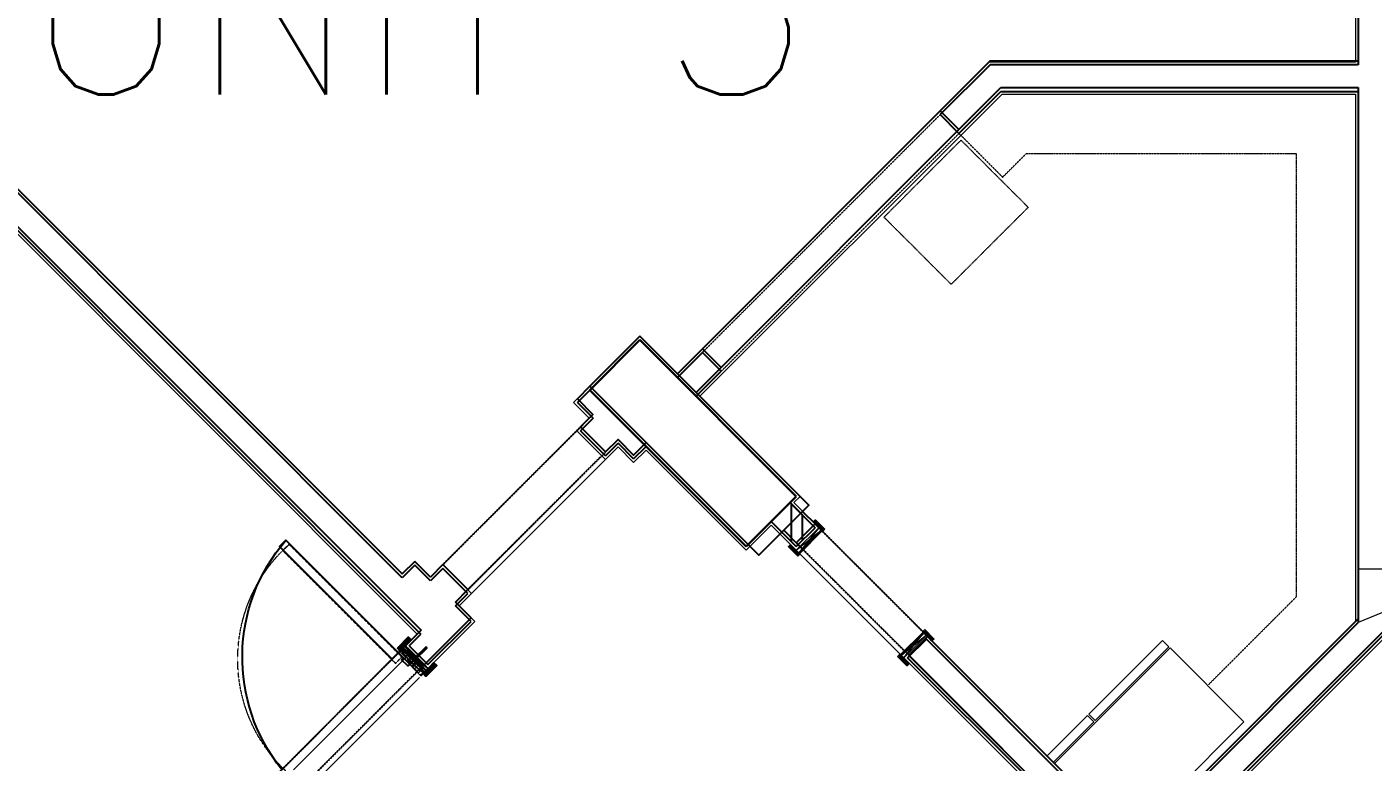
# Model space of a CAD drawing. Header units: millimetres. Extents: x 186805 to 449048, y 2167 to 51540.
# Drawn here: x 255569 to 263178, y 36222 to 40375 of the extents above; entities that cross this region are included whole.
import ezdxf

# ---------------------------------------------------------------- set-up
doc = ezdxf.new("R2010")
doc.units = ezdxf.units.MM
for name, pattern in [('BD$0$HIDDEN', [0.375, 0.25, -0.125]), ('BD$0$PIX-UNIT-C$0$HIDDEN2', [0.1875, 0.125, -0.0625]), ('BD$0$XR-3123-PHL-$0$HIDDEN2', [0.1875, 0.125, -0.0625]), ('HIDDEN', [0.375, 0.25, -0.125]), ('HIDDEN2', [0.1875, 0.125, -0.0625]), ('XR-3123-PHL-$0$HIDDEN2', [0.1875, 0.125, -0.0625])]:
    doc.linetypes.add(name, pattern=pattern)
doc.layers.get('0').update_dxf_attribs({"linetype": 'CONTINUOUS'})
for name, color, linetype, lineweight in [('0-60x60-C', 3, 'CONTINUOUS', 13), ('0-AKL-P1 TILES', 8, 'CONTINUOUS', 13), ('0-akl-plasterline', 9, 'CONTINUOUS', 13), ('3117.NEW ID XR$0$BB$0$A-HATCH', 8, 'CONTINUOUS', 5), ('ARCHITRAVE', 2, 'CONTINUOUS', 13), ('BD$0$a-conc', 6, 'CONTINUOUS', 30), ('BD$0$a-door', 8, 'CONTINUOUS', 9), ('BD$0$PIX-UNIT-C$0$A-WALL-INPH-HIDE', 8, 'BD$0$PIX-UNIT-C$0$HIDDEN2', 5), ('BD$0$XR-3123-PHL-$0$a-flor-wdov', 8, 'BD$0$XR-3123-PHL-$0$HIDDEN2', 5), ('Cabinet', 2, 'CONTINUOUS', 5), ('Countertop', 3, 'CONTINUOUS', 13), ('wall', 4, 'CONTINUOUS', 25), ('XR-3123-PHL-$0$a-flor-wdov', 1, 'XR-3123-PHL-$0$HIDDEN2', 5)]:
    doc.layers.add(name, color=color, linetype=linetype, lineweight=lineweight)
for name, color, linetype in [('3117.NEW ID XR$0$A-HATCH', 8, 'CONTINUOUS'), ('A-ABOV', 1, 'HIDDEN2'), ('A-ABOVE DOOR', 1, 'HIDDEN2'), ('A-CONC-BLDG', 6, 'CONTINUOUS'), ('a-door', 4, 'CONTINUOUS'), ('a-flor-wdov', 1, 'HIDDEN2'), ('a-wall', 140, 'CONTINUOUS'), ('HATCH', 8, 'CONTINUOUS'), ('STEEL', 8, 'CONTINUOUS')]:
    doc.layers.add(name, color=color, linetype=linetype)
doc.styles.add('T 200 neal', font='romans.shx', dxfattribs={"height": 400})

# ---------------------------------------------------------------- blocks, each defined once
blk = doc.blocks.new('A$C7C4A1575')
at = {"layer": 'A-ABOV', "color": 8}
for p, q in [((27311.4, 14764), (26583.1, 15492.3)), ((27205.3, 14657.9), (26477, 15386.3)), ((29418.6, 14071), (30055, 14707.4)), ((29524.7, 13965), (30161, 14601.4))]:
    blk.add_line(p, q, dxfattribs=at)
at = {"layer": 'A-ABOVE DOOR', "color": 8}
for p, q in [((27311.4, 14764), (26583.1, 15492.3)), ((26477, 15386.3), (27205.3, 14657.9)), ((29418.6, 14071), (30055, 14707.4)), ((29524.7, 13965), (30161, 14601.4)), ((28340.2, 13558.4), (27527.1, 14371.6)), ((27421, 14194.8), (28198.8, 13417))]:
    blk.add_line(p, q, dxfattribs=at)
at = {"layer": 'A-CONC-BLDG', "color": 8}
blk.add_lwpolyline([(28534.7, 12904.3), (28251.9, 13187.2), (29206.5, 14141.7), (29489.3, 13858.9)], close=True, dxfattribs=at)
at = {"layer": 'a-door', "color": 8}
blk.add_lwpolyline([(27205.3, 14657.9), (27170, 14693.3), (27276, 14799.4), (27311.4, 14764)], dxfattribs=at)
at = {"layer": 'a-door', "color": 8, "lineweight": -3}
blk.add_lwpolyline([(27233.6, 14756.9), (27223, 14767.5), (27187.7, 14732.2), (27198.3, 14721.6)], close=True, dxfattribs=at)
at = {"layer": 'a-door', "color": 8}
blk.add_lwpolyline([(27170, 14693.3), (26533.6, 14056.9), (26498.2, 14092.3), (27134.6, 14728.6)], close=True, dxfattribs=at)
blk.add_arc((27297.7, 14717.9), 1010.4, 141.12092, 220.86263, dxfattribs=at)
at = {"layer": 'a-flor-wdov', "color": 8}
for p, q in [((28340.2, 13558.4), (27562.4, 14336.2)), ((27421, 14194.8), (28198.8, 13417))]:
    blk.add_line(p, q, dxfattribs=at)
at = {"layer": 'a-wall', "color": 8}
for p, q in [((32958, 14350), (31433.8, 15874.2)), ((30161, 14601.4), (31327.8, 15768.1)), ((31327.8, 15768.1), (32595.1, 14500.8)), ((30727.8, 15381.5), (30054.4, 14708.1)), ((30585.3, 15237.8), (30055, 14707.4)), ((27205.3, 14657.9), (27311.4, 14764)), ((27311.4, 14764), (27580.1, 14495.3)), ((30055, 14707.4), (30161, 14601.4)), ((27297.3, 14566), (27205.3, 14657.9)), ((24150.6, 11419.4), (27297.3, 14566)), ((27580.1, 14495.3), (27491.7, 14406.9)), ((32595.1, 11500), (32595.1, 14500.8)), ((27491.7, 14406.9), (27562.4, 14336.2)), ((27562.4, 14336.2), (27421, 14194.8)), ((27191.2, 14247.8), (24256.7, 11313.3)), ((27261.9, 14177.1), (27191.2, 14247.8)), ((27350.3, 14265.5), (27261.9, 14177.1)), ((27421, 14194.8), (27350.3, 14265.5)), ((29418.6, 14071), (29347.9, 14000.3)), ((29418.6, 14071), (29524.7, 13965)), ((29453.9, 13894.3), (29524.7, 13965)), ((28852.9, 13222.5), (28994.3, 13081.1)), ((28888.3, 12975), (28746.8, 13116.4)), ((28994.3, 13081.1), (28888.3, 12975)), ((28994.3, 13081.1), (30337.8, 11737.6)), ((28888.3, 12975), (30231.8, 11631.5)), ((30337.8, 11737.6), (30231.8, 11631.5)), ((30337.8, 11737.6), (30575.4, 11500)), ((30513.3, 11350), (30231.8, 11631.5)), ((30575.4, 11500), (32595.1, 11500)), ((32595.1, 11350), (30513.3, 11350)), ((32595.1, 10248.7), (32595.1, 11350))]:
    blk.add_line(p, q, dxfattribs=at)
blk.add_lwpolyline([(28251.9, 13187.2), (28181.1, 13257.9), (28269.5, 13346.3), (28198.8, 13417), (28340.2, 13558.4), (28411, 13487.7), (28499.3, 13576.1), (28570.1, 13505.3)], dxfattribs=at)
blk = doc.blocks.new('A$C32DD6ECA')
at = {"layer": '0-60x60-C', "color": 16, "xscale": 0.04183124983683228, "yscale": 0.04183124983683228, "zscale": 0.04183124983683228, "rotation": 180}
blk.add_blockref('A$C7C4A1575', (4397.08, 2202.64), dxfattribs=at)
blk = doc.blocks.new('AR 80')
at = {"layer": 'HATCH'}
h = blk.add_hatch(dxfattribs=at)
h.set_pattern_fill('ANSI31', color=256, scale=10, style=0)
h.set_pattern_definition([(45, (-12340.925, 32530.051), (-0.883883476, 0.883883476), [])])
h.paths.add_polyline_path([(4, 38, 0.414214), (2, 40), (0, 40), (0, 0), (4, 0)])
at = {"color": 8, "lineweight": 0}
for p, q in [((-68, 22), (-68, 35)), ((-65, 25), (-65, 35)), ((-62, 25), (-62, 35)), ((-59, 25), (-59, 35)), ((-56, 25), (-56, 35)), ((-53, 25), (-53, 35)), ((-50, 25), (-50, 35)), ((-47, 25), (-47, 35)), ((-44, 25), (-44, 35)), ((-41, 25), (-41, 35)), ((-38, 25), (-38, 35)), ((-35, 25), (-35, 35)), ((-32, 25), (-32, 35)), ((-29, 25), (-29, 35)), ((-26, 25), (-26, 35)), ((-23, 25), (-23, 35)), ((-20, 25), (-20, 35)), ((-17, 25), (-17, 35)), ((-14, 25), (-14, 35)), ((-11, 25), (-11, 35)), ((-8, 22), (-8, 35))]:
    blk.add_line(p, q, dxfattribs=at)
for points in [[(-76, 37.1), (-74.7, 38.3), (-72, 39.1), (-69.7, 40)], [(-54.9, 35), (-54.4, 37.7), (-50.8, 38.9), (-47.7, 40)], [(-48.5, 35), (-48, 37.7), (-44.4, 38.9), (-41.3, 40)], [(-40.5, 35), (-39.9, 37.7), (-36.4, 38.9), (-33.3, 40)], [(-31.9, 35), (-31.4, 37.7), (-27.8, 38.9), (-24.8, 40)], [(-24.8, 35), (-24.2, 37.7), (-20.7, 38.9), (-17.6, 40)], [(-18.2, 35), (-17.1, 37.4), (-13.7, 38.7), (-10.9, 40)], [(-9.1, 35), (-7.8, 37.1), (-4.1, 37.5), (0, 38)]]:
    blk.add_open_spline(points, degree=3, dxfattribs=at)
for points, knots in [([(-76, 26.2), (-75.6, 26.5), (-74.7, 27.4), (-75.2, 29.2), (-75.8, 30.2), (-76, 30.5)], [6.729778, 6.729778, 6.729778, 6.729778, 8.215768, 10.688327, 11.549207, 11.549207, 11.549207, 11.549207]), ([(-74.9, 22), (-74.2, 24.5), (-73.4, 27.1), (-71.1, 28.2), (-71, 28.3)], [0, 0, 0, 0, 7.053165, 7.433194, 7.433194, 7.433194, 7.433194]), ([(-66.3, 35), (-66.3, 35.4), (-66, 37.6), (-64.2, 38.9), (-62.7, 40)], [16.853998, 16.853998, 16.853998, 16.853998, 17.952207, 23.173431, 23.173431, 23.173431, 23.173431]), ([(-59.6, 35), (-59.7, 35.2), (-60.3, 36.4), (-62.6, 39.2), (-58.5, 39.7), (-55.6, 40)], [12.972853, 12.972853, 12.972853, 12.972853, 13.668774, 16.268313, 22.1908, 22.1908, 22.1908, 22.1908])]:
    blk.add_open_spline(points, degree=3, knots=knots, dxfattribs=at)
at = {"layer": 'ARCHITRAVE'}
for p, q in [((-76, 38), (-76, 22)), ((-76, 22), (-66, 22)), ((0, 40), (-74, 40)), ((-71, 22), (-71, 35)), ((-71, 35), (-5, 35)), ((-66, 22), (-66, 25)), ((-66, 25), (-10, 25)), ((-10, 25), (-10, 22)), ((-10, 22), (0, 22)), ((-5, 35), (-5, 22)), ((-5, 22), (-5, 35)), ((0, 22), (0, 40))]:
    blk.add_line(p, q, dxfattribs=at)
blk.add_lwpolyline([(0, 0), (4, 0), (4, 38, 0.414214), (2, 40), (0, 40)], format="xyb", close=True, dxfattribs=at)
blk.add_arc((-74, 38), 2, 90, 180, dxfattribs=at)
blk = doc.blocks.new('MB')
at = {"layer": 'STEEL'}
h = blk.add_hatch(dxfattribs=at)
h.set_pattern_fill('ANSI37', color=256, scale=20, style=0)
h.set_pattern_definition([(45, (-676.0703, -119.304), (-1.767767, 1.767767), []), (135, (-676.0703, -119.304), (-1.767767, -1.767767), [])])
edge = h.paths.add_edge_path()
edge.add_arc((2.5, 18.4), 2.5, 0, 180)
edge.add_arc((2.5, 18.4), 2.5, 0, 180, ccw=False)
edge = h.paths.add_edge_path()
edge.add_arc((2.5, -18.4), 2.5, 180, 360)
edge.add_line((5, 18.4), (5, -18.4))
edge.add_line((0, 18.4), (0, -18.4))
for p, q in [((0, 18.4), (0, -18.4)), ((5, 18.4), (5, -18.4))]:
    blk.add_line(p, q, dxfattribs=at)
for centre, start, end in [((2.5, 18.4), 0, 180), ((2.5, 18.4), 0, 180), ((2.5, -18.4), 180, 0)]:
    blk.add_arc(centre, 2.5, start, end, dxfattribs=at)
blk = doc.blocks.new('WP.2')
at = {"lineweight": 0}
h = blk.add_hatch(dxfattribs=at)
h.set_pattern_fill('LINE', color=8, scale=25, angle=90, style=0)
h.set_pattern_definition([(270, (1452.1806, -38810.5845), (3.125, -6e-16), [])])
h.paths.add_polyline_path([(18.4, 2.1), (18.4, -1.9), (67.5, -1.9), (67.5, 2.1)])
h = blk.add_hatch(dxfattribs=at)
h.set_pattern_fill('LINE', color=8, scale=25, angle=90, style=0)
h.set_pattern_definition([(270, (1477.088, -38810.5845), (3.125, -6e-16), [])])
h.paths.add_polyline_path([(43.3, 2.1), (43.3, -1.9), (92.4, -1.9), (92.4, 2.1)])
for p, q in [((-4.5, 4.5), (-4.5, -4.5)), ((-3.3, 4.5), (-4.5, 4.5)), ((-1, 6.5), (-2.3, 6.5)), ((-2.3, 6.5), (-2.3, -6.5)), ((-2.3, -3.5), (-2.3, 3.5)), ((0, -5.5), (0, 5.5)), ((94.6, 4), (0, 4)), ((94.6, 4), (96.6, 2)), ((96.6, -2), (96.6, 2)), ((-3.3, -4.5), (-4.5, -4.5)), ((-1, -6.5), (-2.3, -6.5)), ((94.6, -4), (0, -4)), ((96.6, -2), (94.6, -4))]:
    blk.add_line(p, q)
at = {"color": 8, "lineweight": 0}
for p, q in [((90.4, 2.1), (-2.3, 2.1)), ((7, -1.9), (7, 2.1)), ((18.4, -1.9), (18.4, 2.1)), ((96.3, 0.1), (90.4, 2.1)), ((96.3, 0.1), (90.4, -1.9)), ((90.4, -1.9), (-2.3, -1.9))]:
    blk.add_line(p, q, dxfattribs=at)
for centre, start, end in [((-3.3, 3.5), 0, 90), ((-1, 5.5), 0, 90), ((-3.3, -3.5), 270, 0), ((-1, -5.5), 270, 0)]:
    blk.add_arc(centre, 1, start, end)
blk = doc.blocks.new('FR 185')
at = {"layer": 'ARCHITRAVE'}
for p, q in [((0, 152), (0, 185)), ((0, 185), (5, 185)), ((5, 185), (5, 161)), ((5, 161), (9, 161)), ((9, 161), (9, 185)), ((9, 185), (15, 185)), ((17, 183), (17, 137)), ((2.5, 152), (0, 152)), ((0, 114), (0, 147)), ((0, 147), (2.5, 147)), ((2.5, 114), (0, 114)), ((0, 76), (0, 109)), ((0, 109), (2.5, 109)), ((0, 92.5), (30, 92.5)), ((2.5, 147), (2.5, 152)), ((2.5, 109), (2.5, 114)), ((19, 135), (20.8, 135)), ((20.8, 135), (20.8, 134)), ((20.8, 134), (20.8, 132)), ((22.9, 132), (20.8, 132)), ((22.9, 135), (22.9, 133)), ((22.9, 135), (28, 135)), ((22.9, 133), (22.9, 132)), ((30, 133), (30, 2)), ((2.5, 76), (0, 76)), ((0, 38), (0, 71)), ((0, 71), (2.5, 71)), ((2.5, 38), (0, 38)), ((0, 33), (2.5, 33)), ((0, 0), (0, 33)), ((5, 0), (0, 0)), ((2.5, 71), (2.5, 76)), ((2.5, 33), (2.5, 38)), ((9, 24), (5, 24)), ((5, 24), (5, 0)), ((9, 0), (9, 24)), ((28, 0), (9, 0))]:
    blk.add_line(p, q, dxfattribs=at)
for centre, start, end in [((15, 183), 0, 90), ((19, 137), 180, 270), ((28, 133), 0, 90), ((28, 2), 270, 0)]:
    blk.add_arc(centre, 2, start, end, dxfattribs=at)
at = {"layer": 'HATCH', "linetype": 'HIDDEN', "ltscale": 50}
blk.add_lwpolyline([(10, 66), (20, 66), (20, 119), (10, 119)], close=True, dxfattribs=at)
at = {"layer": 'HATCH', "color": 8, "lineweight": 0}
for points, knots in [([(0.2, 169), (1.5, 169.2), (4.3, 169.8), (4.8, 173), (5, 174.9)], [16.677849, 16.677849, 16.677849, 16.677849, 20.444591, 25.674476, 25.674476, 25.674476, 25.674476]), ([(2.5, 147.6), (3.4, 149.3), (3.6, 154.4), (4.9, 160.3), (5.5, 161)], [24.448282, 24.448282, 24.448282, 24.448282, 29.282517, 31.771123, 31.771123, 31.771123, 31.771123]), ([(0, 69.9), (5.2, 69.9), (27, 69.3), (1.2, 89.9), (10.3, 97.7), (23.8, 101.8), (30, 108.9)], [17.582384, 17.582384, 17.582384, 17.582384, 24.42839, 39.116387, 51.192819, 58.056181, 58.056181, 58.056181, 58.056181]), ([(1.7, 114), (3, 123.9), (2.3, 138.9), (6.5, 141.6), (17, 142.3)], [21.11247, 21.11247, 21.11247, 21.11247, 29.282517, 36.516734, 36.516734, 36.516734, 36.516734]), ([(30, 67.9), (29.1, 70.3), (27.7, 74.6), (29.1, 77.9), (30, 79.2)], [45.966035, 45.966035, 45.966035, 45.966035, 52.580466, 57.160135, 57.160135, 57.160135, 57.160135]), ([(0, 50.4), (2, 52.3), (7.3, 56.3), (24.4, 52.6), (30, 53.6)], [3.517357, 3.517357, 3.517357, 3.517357, 11.518318, 23.39652, 23.39652, 23.39652, 23.39652]), ([(0, 22.8), (1.4, 24), (6.3, 35.7), (24.6, 19.7), (29.3, 23.3), (30, 24.2)], [3.647377, 3.647377, 3.647377, 3.647377, 8.750932, 20.979392, 23.961522, 23.961522, 23.961522, 23.961522]), ([(0, 2.4), (0.5, 3), (1.6, 3.9), (3.8, 4.4), (5, 4.5)], [7.717154, 7.717154, 7.717154, 7.717154, 10.30222, 12.466442, 12.466442, 12.466442, 12.466442]), ([(9, 4.7), (14.5, 4.9), (26.1, 4.4), (29.1, 9), (30, 11.1)], [14.688506, 14.688506, 14.688506, 14.688506, 23.088852, 29.1522, 29.1522, 29.1522, 29.1522])]:
    blk.add_open_spline(points, degree=3, knots=knots, dxfattribs=at)
for points in [[(9, 181.8), (10.4, 182.4), (14.3, 182.8), (17, 183.2)], [(9, 162.2), (10.9, 162.2), (13.4, 161.7), (17, 160.5)], [(0, 145.1), (0.9, 145.7), (1.6, 146.3), (2.1, 147)]]:
    blk.add_open_spline(points, degree=3, dxfattribs=at)
blk = doc.blocks.new('A$C5C977968')
at = {"layer": 'HATCH'}
h = blk.add_hatch(dxfattribs=at)
h.set_pattern_fill('ANSI31', color=256, scale=20, angle=-45, style=0)
h.set_pattern_definition([(90, (50548.2475, -53722.3367), (2.5, 2e-11), [])])
h.paths.add_polyline_path([(8858.3, 7325.3, 0.993849), (8861.9, 7321.8), (8887.9, 7347.8, 0.993849), (8884.4, 7351.4), (8929.4, 7396.3), (8936.4, 7389.3), (8920.5, 7373.4), (8827.5, 7280.4), (8820.5, 7287.4)])
at = {"lineweight": 0}
for p, q in [((6570.5, 8066.7), (6561.3, 8075.9)), ((6570.5, 8070.9), (6563.4, 8078)), ((6572.6, 8073), (6565.5, 8080.1)), ((6574.7, 8075.2), (6567.6, 8082.2)), ((6576.8, 8077.3), (6569.7, 8084.4)), ((6578.9, 8079.4), (6571.9, 8086.5)), ((6581.1, 8081.5), (6574, 8088.6)), ((6583.2, 8083.6), (6576.1, 8090.7)), ((6585.3, 8085.8), (6578.2, 8092.8)), ((6587.4, 8087.9), (6580.4, 8095)), ((6589.5, 8090), (6582.5, 8097.1)), ((6591.7, 8092.1), (6584.6, 8099.2)), ((6593.8, 8094.3), (6586.7, 8101.3)), ((6595.9, 8096.4), (6588.8, 8103.4)), ((6598, 8098.5), (6591, 8105.6)), ((6600.2, 8100.6), (6593.1, 8107.7)), ((6602.3, 8102.7), (6595.2, 8109.8)), ((6604.4, 8104.9), (6597.3, 8111.9)), ((6606.5, 8107), (6599.4, 8114.1)), ((6608.6, 8109.1), (6601.6, 8116.2)), ((6612.9, 8109.1), (6603.7, 8118.3)), ((6697.7, 7939.4), (6706.9, 7930.2)), ((6702, 7939.4), (6709, 7932.3)), ((6704.1, 7941.5), (6711.2, 7934.4)), ((6706.2, 7943.6), (6713.3, 7936.6)), ((6708.3, 7945.8), (6715.4, 7938.7)), ((6710.5, 7947.9), (6717.5, 7940.8)), ((6712.6, 7950), (6719.7, 7942.9)), ((6714.7, 7952.1), (6721.8, 7945.1)), ((6716.8, 7954.2), (6723.9, 7947.2)), ((6718.9, 7956.4), (6726, 7949.3)), ((6721.1, 7958.5), (6728.1, 7951.4)), ((6723.2, 7960.6), (6730.3, 7953.5)), ((6725.3, 7962.7), (6732.4, 7955.7)), ((6727.4, 7964.9), (6734.5, 7957.8)), ((6729.6, 7967), (6736.6, 7959.9)), ((6731.7, 7969.1), (6738.7, 7962)), ((6733.8, 7971.2), (6740.9, 7964.1)), ((6735.9, 7973.3), (6743, 7966.3)), ((6738, 7975.5), (6745.1, 7968.4)), ((6740.2, 7981.8), (6749.4, 7972.6)), ((6740.2, 7977.6), (6747.2, 7970.5)), ((5952.3, 7450.2), (5945.2, 7457.2)), ((5954.5, 7452.3), (5947.4, 7459.3)), ((5956.6, 7454.4), (5949.5, 7461.5)), ((5958.7, 7456.6), (5951.6, 7463.6)), ((5960.8, 7458.7), (5953.7, 7465.7)), ((5962.9, 7460.8), (5955.8, 7467.9)), ((5965, 7462.9), (5957.9, 7470)), ((5967.1, 7465.1), (5960, 7472.1)), ((5969.3, 7467.2), (5962.2, 7474.2)), ((5971.4, 7469.3), (5964.3, 7476.4)), ((5973.5, 7471.5), (5966.4, 7478.5)), ((5975.6, 7473.6), (5968.5, 7480.6)), ((5977.7, 7475.7), (5970.6, 7482.8)), ((5979.8, 7477.8), (5972.7, 7484.9)), ((5981.9, 7480), (5974.8, 7487)), ((5984, 7482.1), (5976.9, 7489.2)), ((5986.2, 7484.2), (5979.1, 7491.3)), ((5988.3, 7486.4), (5981.2, 7493.4)), ((5990.4, 7488.5), (5983.3, 7495.5)), ((5994.6, 7488.5), (5985.4, 7497.7)), ((5952.4, 7445.9), (5943.1, 7455.1)), ((6080.2, 7319.2), (6089.4, 7310)), ((6084.4, 7319.2), (6091.5, 7312.1)), ((6086.5, 7321.3), (6093.6, 7314.3)), ((6088.6, 7323.4), (6095.7, 7316.4)), ((6090.7, 7325.6), (6097.8, 7318.5)), ((6092.9, 7327.7), (6100, 7320.6)), ((6095, 7329.8), (6102.1, 7322.8)), ((6097.1, 7331.9), (6104.2, 7324.9)), ((6099.2, 7334.1), (6106.3, 7327)), ((6101.3, 7336.2), (6108.4, 7329.2)), ((6103.4, 7338.3), (6110.5, 7331.3)), ((6105.5, 7340.5), (6112.6, 7333.4)), ((6107.6, 7342.6), (6114.7, 7335.6)), ((6109.8, 7344.7), (6116.9, 7337.7)), ((6111.9, 7346.9), (6119, 7339.8)), ((6114, 7349), (6121.1, 7341.9)), ((6116.1, 7351.1), (6123.2, 7344.1)), ((6118.2, 7353.2), (6125.3, 7346.2)), ((6120.3, 7355.4), (6127.4, 7348.3)), ((6122.4, 7361.7), (6131.6, 7352.6)), ((6122.4, 7357.5), (6129.5, 7350.5))]:
    blk.add_line(p, q, dxfattribs=at)
for p, q in [((4600.8, 7402.7), (4183.6, 6985.5)), ((4600.8, 7402.7), (5251.4, 6752.1)), ((4643.2, 7445.1), (4607.9, 7409.7)), ((4607.9, 7409.7), (5024.2, 6993.4)), ((4643.2, 7445.1), (5059.6, 7028.8)), ((5059.6, 7028.8), (5024.2, 6993.4)), ((5067.5, 7020.8), (5032.2, 6985.5)), ((5067.5, 7020.8), (5293.8, 6794.6)), ((4834.2, 6334.9), (4183.6, 6985.5)), ((5032.2, 6985.5), (5258.4, 6759.2))]:
    blk.add_line(p, q)
at = {"layer": '0-akl-plasterline'}
for p, q in [((3551.8, 11782.5), (3551.8, 10712.2)), ((12561.1, 11441), (8940.7, 7820.6)), ((3551.8, 10712.2), (5624.8, 10712.2)), ((5624.8, 10712.2), (7385, 8952)), ((11981.2, 10606.6), (8855.8, 7481.2)), ((3551.8, 10532.2), (3551.8, 7552.7)), ((5550.3, 10532.2), (3551.8, 10532.2)), ((7257.8, 8824.7), (5550.3, 10532.2)), ((7385, 8952), (7597.2, 9164.1)), ((7597.2, 9164.1), (7971.9, 8789.3)), ((6692.1, 8259), (7257.8, 8824.7)), ((7883.6, 8700.9), (7971.9, 8789.3)), ((7791.6, 8467.6), (7954.3, 8630.2)), ((7632.5, 8449.9), (7720.9, 8538.3)), ((7791.6, 8467.6), (7720.9, 8538.3)), ((7561.8, 8520.6), (6996.1, 7955)), ((7632.5, 8449.9), (7561.8, 8520.6)), ((6727.4, 8223.7), (6586, 8082.2)), ((6727.4, 8223.7), (6692.1, 8259)), ((6713.3, 7955), (6586, 8082.2)), ((6713.3, 7955), (6854.7, 8096.4)), ((6996.1, 7955), (6854.7, 8096.4)), ((8548.2, 7711), (8710.9, 7873.6)), ((8710.9, 7873.6), (8781.6, 7802.9)), ((8781.6, 7802.9), (8870, 7891.3)), ((8870, 7891.3), (8940.7, 7820.6)), ((8618.9, 7640.3), (8548.2, 7711)), ((3167.7, 7682.2), (4676.8, 6173)), ((8530.6, 7551.9), (8618.9, 7640.3)), ((4804.1, 6300.3), (3551.8, 7552.7)), ((8795, 7287.4), (8530.6, 7551.9)), ((5977.9, 7474.1), (4804.1, 6300.3)), ((6105.2, 7346.8), (5977.9, 7474.1)), ((8922.3, 7414.7), (8855.8, 7481.2)), ((8795, 7287.4), (8922.3, 7414.7)), ((5424.6, 6666.2), (6105.2, 7346.8))]:
    blk.add_line(p, q, dxfattribs=at)
at = {"layer": '3117.NEW ID XR$0$A-HATCH'}
for p, q in [((6680, 8155), (6680, 8009.4)), ((6742.5, 8217.5), (6742.5, 8005.4))]:
    blk.add_line(p, q, dxfattribs=at)
at = {"layer": '3117.NEW ID XR$0$BB$0$A-HATCH'}
for p, q in [((3386.8, 7847.2), (3536.8, 7847.2)), ((3173.9, 7697.2), (3536.8, 7546.4))]:
    blk.add_line(p, q, dxfattribs=at)
at = {"layer": 'a-wall'}
for p, q in [((3536.8, 11797.5), (3536.8, 10697.2)), ((3536.8, 11797.5), (3536.8, 10697.2)), ((8940.7, 7799.4), (11875.2, 10733.9)), ((3536.8, 10697.2), (5616.6, 10697.2)), ((5616.6, 10697.2), (5900.1, 10415.7)), ((11981.2, 10627.8), (8834.6, 7481.2)), ((3536.8, 10547.2), (3536.8, 7546.4)), ((5556.5, 10547.2), (3536.8, 10547.2)), ((5556.5, 10547.2), (3536.8, 10547.2)), ((5794.1, 10309.6), (5556.5, 10547.2)), ((5794.1, 10309.6), (5900.1, 10415.7)), ((7137.6, 8966.1), (7243.6, 9072.2)), ((7243.6, 9072.2), (7385, 8930.8)), ((7279, 8824.7), (7137.6, 8966.1)), ((7880, 8860), (7950.7, 8789.3)), ((7862.3, 8700.9), (7950.7, 8789.3)), ((7862.3, 8700.9), (7933.1, 8630.2)), ((7883.6, 8700.9), (7954.3, 8630.2)), ((7791.6, 8488.8), (7933.1, 8630.2)), ((7632.5, 8471.1), (7561.8, 8541.8)), ((7632.5, 8471.1), (7720.9, 8559.5)), ((7791.6, 8488.8), (7720.9, 8559.5)), ((6748.6, 8223.7), (6607.2, 8082.2)), ((6738, 8213), (6607.2, 8082.2)), ((6713.3, 7976.2), (6607.2, 8082.2)), ((6713.3, 7976.2), (6607.2, 8082.2)), ((6713.3, 7976.2), (6854.7, 8117.6)), ((6713.3, 7976.2), (6854.7, 8117.6)), ((6713.3, 7976.2), (6854.7, 8117.6)), ((8569.4, 7711), (8710.9, 7852.4)), ((8569.4, 7711), (8710.9, 7852.4)), ((8569.4, 7711), (8710.9, 7852.4)), ((8569.4, 7711), (8710.9, 7852.4)), ((8569.4, 7711), (8710.9, 7852.4)), ((8569.4, 7711), (8710.9, 7852.4)), ((8569.4, 7711), (8710.9, 7852.4)), ((8569.4, 7711), (8710.9, 7852.4)), ((8569.4, 7711), (8710.9, 7852.4)), ((8569.4, 7711), (8710.9, 7852.4)), ((8569.4, 7711), (8710.9, 7852.4)), ((8569.4, 7711), (8710.9, 7852.4)), ((8569.4, 7711), (8710.9, 7852.4)), ((8569.4, 7711), (8710.9, 7852.4)), ((8569.4, 7711), (8710.9, 7852.4)), ((8569.4, 7711), (8710.9, 7852.4)), ((8569.4, 7711), (8710.9, 7852.4)), ((8569.4, 7711), (8710.9, 7852.4)), ((8569.4, 7711), (8710.9, 7852.4)), ((8569.4, 7711), (8710.9, 7852.4)), ((8569.4, 7711), (8710.9, 7852.4)), ((8569.4, 7711), (8710.9, 7852.4)), ((8569.4, 7711), (8710.9, 7852.4)), ((8569.4, 7711), (8710.9, 7852.4)), ((8569.4, 7711), (8710.9, 7852.4)), ((8569.4, 7711), (8710.9, 7852.4)), ((8569.4, 7711), (8710.9, 7852.4)), ((8710.9, 7852.4), (8781.6, 7781.7)), ((8710.9, 7852.4), (8781.6, 7781.7)), ((8710.9, 7852.4), (8781.6, 7781.7)), ((8710.9, 7852.4), (8781.6, 7781.7)), ((8710.9, 7852.4), (8781.6, 7781.7)), ((8710.9, 7852.4), (8781.6, 7781.7)), ((8710.9, 7852.4), (8781.6, 7781.7)), ((8710.9, 7852.4), (8781.6, 7781.7)), ((8710.9, 7852.4), (8781.6, 7781.7)), ((8710.9, 7852.4), (8781.6, 7781.7)), ((8710.9, 7852.4), (8781.6, 7781.7)), ((8710.9, 7852.4), (8781.6, 7781.7)), ((8710.9, 7852.4), (8781.6, 7781.7)), ((8710.9, 7852.4), (8781.6, 7781.7)), ((8710.9, 7852.4), (8781.6, 7781.7)), ((8710.9, 7852.4), (8781.6, 7781.7)), ((8710.9, 7852.4), (8781.6, 7781.7)), ((8710.9, 7852.4), (8781.6, 7781.7)), ((8710.9, 7852.4), (8781.6, 7781.7)), ((8710.9, 7852.4), (8781.6, 7781.7)), ((8710.9, 7852.4), (8781.6, 7781.7)), ((8710.9, 7852.4), (8781.6, 7781.7)), ((8710.9, 7852.4), (8781.6, 7781.7)), ((8710.9, 7852.4), (8781.6, 7781.7)), ((8710.9, 7852.4), (8781.6, 7781.7)), ((8710.9, 7852.4), (8781.6, 7781.7)), ((8710.9, 7852.4), (8781.6, 7781.7)), ((8781.6, 7781.7), (8870, 7870.1)), ((8781.6, 7781.7), (8870, 7870.1)), ((8781.6, 7781.7), (8870, 7870.1)), ((8781.6, 7781.7), (8870, 7870.1)), ((8781.6, 7781.7), (8870, 7870.1)), ((8781.6, 7781.7), (8870, 7870.1)), ((8781.6, 7781.7), (8870, 7870.1)), ((8781.6, 7781.7), (8870, 7870.1)), ((8781.6, 7781.7), (8870, 7870.1)), ((8781.6, 7781.7), (8870, 7870.1)), ((8781.6, 7781.7), (8870, 7870.1)), ((8781.6, 7781.7), (8870, 7870.1)), ((8781.6, 7781.7), (8870, 7870.1)), ((8781.6, 7781.7), (8870, 7870.1)), ((8781.6, 7781.7), (8870, 7870.1)), ((8781.6, 7781.7), (8870, 7870.1)), ((8781.6, 7781.7), (8870, 7870.1)), ((8781.6, 7781.7), (8870, 7870.1)), ((8781.6, 7781.7), (8870, 7870.1)), ((8781.6, 7781.7), (8870, 7870.1)), ((8781.6, 7781.7), (8870, 7870.1)), ((8781.6, 7781.7), (8870, 7870.1)), ((8781.6, 7781.7), (8870, 7870.1)), ((8781.6, 7781.7), (8870, 7870.1)), ((8781.6, 7781.7), (8870, 7870.1)), ((8781.6, 7781.7), (8870, 7870.1)), ((8781.6, 7781.7), (8870, 7870.1)), ((8870, 7870.1), (8940.7, 7799.4)), ((8870, 7870.1), (8940.7, 7799.4)), ((8870, 7870.1), (8940.7, 7799.4)), ((8870, 7870.1), (8940.7, 7799.4)), ((8870, 7870.1), (8940.7, 7799.4)), ((8870, 7870.1), (8940.7, 7799.4)), ((8870, 7870.1), (8940.7, 7799.4)), ((8870, 7870.1), (8940.7, 7799.4)), ((8870, 7870.1), (8940.7, 7799.4)), ((8870, 7870.1), (8940.7, 7799.4)), ((8870, 7870.1), (8940.7, 7799.4)), ((8870, 7870.1), (8940.7, 7799.4)), ((8870, 7870.1), (8940.7, 7799.4)), ((8870, 7870.1), (8940.7, 7799.4)), ((8870, 7870.1), (8940.7, 7799.4)), ((8870, 7870.1), (8940.7, 7799.4)), ((8870, 7870.1), (8940.7, 7799.4)), ((8870, 7870.1), (8940.7, 7799.4)), ((8870, 7870.1), (8940.7, 7799.4)), ((8870, 7870.1), (8940.7, 7799.4)), ((8870, 7870.1), (8940.7, 7799.4)), ((8870, 7870.1), (8940.7, 7799.4)), ((8870, 7870.1), (8940.7, 7799.4)), ((8870, 7870.1), (8940.7, 7799.4)), ((8870, 7870.1), (8940.7, 7799.4)), ((8870, 7870.1), (8940.7, 7799.4)), ((8870, 7870.1), (8940.7, 7799.4)), ((3173.9, 7697.2), (4698, 6173)), ((8640.2, 7640.3), (8569.4, 7711)), ((8640.2, 7640.3), (8569.4, 7711)), ((8640.2, 7640.3), (8569.4, 7711)), ((8640.2, 7640.3), (8569.4, 7711)), ((8640.2, 7640.3), (8569.4, 7711)), ((8640.2, 7640.3), (8569.4, 7711)), ((8640.2, 7640.3), (8569.4, 7711)), ((8640.2, 7640.3), (8569.4, 7711)), ((8640.2, 7640.3), (8569.4, 7711)), ((8640.2, 7640.3), (8569.4, 7711)), ((8640.2, 7640.3), (8569.4, 7711)), ((8640.2, 7640.3), (8569.4, 7711)), ((8640.2, 7640.3), (8569.4, 7711)), ((8640.2, 7640.3), (8569.4, 7711)), ((8640.2, 7640.3), (8569.4, 7711)), ((8640.2, 7640.3), (8569.4, 7711)), ((8640.2, 7640.3), (8569.4, 7711)), ((8640.2, 7640.3), (8569.4, 7711)), ((8640.2, 7640.3), (8569.4, 7711)), ((8640.2, 7640.3), (8569.4, 7711)), ((8640.2, 7640.3), (8569.4, 7711)), ((8640.2, 7640.3), (8569.4, 7711)), ((8640.2, 7640.3), (8569.4, 7711)), ((8640.2, 7640.3), (8569.4, 7711)), ((8640.2, 7640.3), (8569.4, 7711)), ((8640.2, 7640.3), (8569.4, 7711)), ((8640.2, 7640.3), (8569.4, 7711)), ((8551.8, 7551.9), (8640.2, 7640.3)), ((8551.8, 7551.9), (8640.2, 7640.3)), ((8551.8, 7551.9), (8640.2, 7640.3)), ((4804.1, 6279.1), (3536.8, 7546.4)), ((8795, 7308.7), (8551.8, 7551.9)), ((8901.1, 7414.7), (8834.6, 7481.2)), ((8901.1, 7414.7), (8834.6, 7481.2)), ((4804.1, 6279.1), (5978.5, 7453.5)), ((5977.9, 7452.9), (4804.1, 6279.1)), ((6084, 7346.8), (5977.9, 7452.9)), ((8901.1, 7414.7), (8795, 7308.7)), ((8911.7, 7404.1), (8805.6, 7298)), ((5403.4, 6666.2), (6084, 7346.8)), ((8834.6, 7269.1), (8940.7, 7375.1)), ((8834.6, 7269.1), (8940.7, 7375.1))]:
    blk.add_line(p, q, dxfattribs=at)
at = {"layer": 'ARCHITRAVE'}
for p, q in [((7932.4, 8652.1), (8710.9, 7873.6)), ((8548.2, 7711), (7791.6, 8467.6)), ((6586, 8082.2), (5977.9, 7474.1)), ((6552.1, 8073.7), (6604.4, 8126.1)), ((6564.8, 8061), (6552.1, 8073.7)), ((6605.8, 8120.4), (6559.1, 8073.7)), ((6559.1, 8073.7), (6568.3, 8064.6)), ((6568.3, 8064.6), (6559.1, 8073.7)), ((6571.9, 8068.1), (6564.8, 8061)), ((6609.3, 8109.8), (6569.7, 8070.2)), ((6569.7, 8070.2), (6571.9, 8068.1)), ((6615, 8111.2), (6605.8, 8120.4)), ((6607.2, 8126.1), (6618.5, 8114.8)), ((6611.5, 8107.7), (6609.3, 8109.8)), ((6618.5, 8114.8), (6611.5, 8107.7)), ((6713.3, 7955), (6105.2, 7346.8)), ((6699.1, 7940.8), (6692.1, 7933.7)), ((6692.1, 7933.7), (6704.8, 7921)), ((6704.8, 7928.1), (6695.6, 7937.3)), ((6695.6, 7937.3), (6704.8, 7928.1)), ((6701.3, 7938.7), (6699.1, 7940.8)), ((6740.9, 7978.3), (6701.3, 7938.7)), ((6751.5, 7974.8), (6704.8, 7928.1)), ((6704.8, 7921), (6757.1, 7973.3)), ((6745.8, 7987.5), (6738.7, 7980.4)), ((6738.7, 7980.4), (6740.9, 7978.3)), ((6742.3, 7983.9), (6751.5, 7974.8)), ((6757.1, 7976.2), (6745.8, 7987.5)), ((5987.5, 7506.9), (5935.4, 7454.3)), ((5941, 7452.9), (5987.5, 7499.8)), ((5951.6, 7449.5), (5991.1, 7489.2)), ((6000.3, 7494.2), (5987.5, 7506.9)), ((5987.5, 7499.8), (5996.7, 7490.6)), ((5996.7, 7490.6), (5987.5, 7499.8)), ((5991.1, 7489.2), (5993.2, 7487.1)), ((5993.2, 7487.1), (6000.3, 7494.2)), ((5935.4, 7451.5), (5946.7, 7440.2)), ((5950.3, 7443.8), (5941, 7452.9)), ((5946.7, 7440.2), (5953.8, 7447.3)), ((5953.8, 7447.3), (5951.6, 7449.5)), ((8936.4, 7389.3), (8827.5, 7280.4)), ((8929.4, 7396.3), (8936.4, 7389.3)), ((6074.5, 7313.5), (6081.6, 7320.6)), ((6085.9, 7302.2), (6074.5, 7313.5)), ((6078, 7317), (6087.3, 7307.9)), ((6081.6, 7320.6), (6083.7, 7318.5)), ((6083.7, 7318.5), (6123.1, 7358.2)), ((6087.3, 7307.9), (6133.8, 7354.7)), ((6140.8, 7354.8), (6088.7, 7302.2)), ((6121, 7360.3), (6128, 7367.4)), ((6123.1, 7358.2), (6121, 7360.3)), ((6133.8, 7354.7), (6124.5, 7363.9)), ((6124.5, 7363.9), (6133.8, 7354.7)), ((6128, 7367.4), (6140.8, 7354.8)), ((9555.2, 6714.6), (8926.5, 7343.3)), ((8820.5, 7287.4), (8827.5, 7280.4)), ((8842.4, 7236.5), (9464.7, 6614.3))]:
    blk.add_line(p, q, dxfattribs=at)
for centre, start, end in [((6605.8, 8124.7), 45, 135), ((6755.7, 7974.8), 315, 45), ((5936.8, 7452.9), 135.23076, 225.23076), ((6087.3, 7303.6), 225.23076, 315.23076)]:
    blk.add_arc(centre, 2, start, end, dxfattribs=at)
at = {"layer": 'BD$0$a-conc'}
for p, q in [((6713.3, 8259), (7597.2, 9142.9)), ((7597.2, 9142.9), (7880, 8860)), ((7880, 8860), (6996.1, 7976.2)), ((6996.1, 7976.2), (6713.3, 8259))]:
    blk.add_line(p, q, dxfattribs=at)
at = {"layer": 'BD$0$a-door'}
for p, q in [((6571.9, 8068.1), (6586, 8082.2)), ((6699.1, 7940.8), (6571.9, 8068.1)), ((6713.3, 7955), (6571.9, 8068.1)), ((6586, 8082.2), (6699.1, 7940.8)), ((6713.3, 7955), (6699.1, 7940.8)), ((5992, 7488.3), (5977.9, 7474.1)), ((5977.9, 7474.1), (6119.3, 7361)), ((6119.3, 7361), (5992, 7488.3)), ((6105.2, 7346.8), (5992, 7488.3)), ((6105.2, 7346.8), (6119.3, 7361))]:
    blk.add_line(p, q, dxfattribs=at)
at = {"layer": 'BD$0$a-door', "linetype": 'BD$0$HIDDEN'}
for p, q in [((8943.1, 7351.9), (9579.5, 7988.3)), ((9615.3, 7952.5), (8978.9, 7316.1)), ((9579.5, 7988.3), (9615.3, 7952.5)), ((8978.9, 7316.1), (8943.1, 7351.9))]:
    blk.add_line(p, q, dxfattribs=at)
blk.add_arc((9000.8, 7338.9), 869.8, 313.63733, 48.29345, dxfattribs=at)
at = {"layer": 'BD$0$PIX-UNIT-C$0$A-WALL-INPH-HIDE'}
for p, q in [((7243.6, 9072.2), (5900.1, 10415.7)), ((5794.1, 10309.6), (7137.6, 8966.1))]:
    blk.add_line(p, q, dxfattribs=at)
at = {"layer": 'BD$0$XR-3123-PHL-$0$a-flor-wdov'}
for p, q in [((5794.1, 10309.6), (5546.6, 10062.1)), ((3886.8, 10197.2), (3886.8, 7691.4)), ((5411.5, 10197.2), (3886.8, 10197.2)), ((5546.6, 10062.1), (5411.5, 10197.2)), ((4381.1, 7197.1), (3886.8, 7691.4))]:
    blk.add_line(p, q, dxfattribs=at)
at = {"layer": 'Cabinet'}
blk.add_lwpolyline([(8795, 7287.4), (8807.7, 7274.7), (8935, 7402), (8922.3, 7414.7)], close=True, dxfattribs=at)
at = {"layer": 'Countertop'}
for p, q in [((8904.6, 7464.9), (8888.4, 7448.7)), ((8968.3, 7404.1), (8907.4, 7464.9)), ((8953.8, 7386.8), (8968.3, 7401.3)), ((8744.8, 7305.1), (8761.1, 7321.4)), ((8761.1, 7321.4), (8814.8, 7267.6)), ((8805.6, 7241.5), (8744.8, 7302.3)), ((8822.9, 7256), (8808.4, 7241.5))]:
    blk.add_line(p, q, dxfattribs=at)
for centre, start, end in [((8906, 7463.5), 45, 135), ((8966.8, 7402.7), 315, 45), ((8746.2, 7303.7), 135, 225), ((8807, 7242.9), 225, 315)]:
    blk.add_arc(centre, 2, start, end, dxfattribs=at)
at = {"layer": 'HATCH'}
for p, q in [((6699.1, 7940.8), (6571.9, 8068.1)), ((6568.3, 8064.6), (6695.6, 7937.3)), ((6121, 7360.3), (5993.2, 7487.1)), ((5996.7, 7490.6), (6124.5, 7363.9)), ((8935, 7402), (8795, 7287.4)), ((8922.3, 7414.7), (8807.7, 7274.7)), ((8929.4, 7396.3), (8820.5, 7287.4))]:
    blk.add_line(p, q, dxfattribs=at)
for centre in [(8890.2, 7448.6), (8890.9, 7447.9), (8891.6, 7447.2), (8892.3, 7446.5), (8893, 7445.8), (8893.7, 7445.1), (8894.4, 7444.3), (8895.1, 7443.6), (8895.9, 7442.9), (8896.6, 7442.2), (8897.3, 7441.5), (8761.1, 7319.5), (8761.9, 7318.8), (8762.6, 7318.1), (8763.3, 7317.4), (8764, 7316.7), (8764.7, 7316), (8765.4, 7315.3), (8766.1, 7314.6), (8766.8, 7313.9), (8767.5, 7313.2), (8768.2, 7312.5)]:
    blk.add_arc(centre, 3.85, 296.06137, 333.93863, dxfattribs=at)
at = {"layer": 'XR-3123-PHL-$0$a-flor-wdov', "ltscale": 0.5}
for p, q in [((5782.7, 10271.8), (5403.2, 9892.2)), ((6217.9, 9836.6), (5782.7, 10271.8)), ((5403.2, 9892.2), (5838.4, 9457)), ((5838.4, 9457), (6217.9, 9836.6))]:
    blk.add_line(p, q, dxfattribs=at)
at = {"layer": 'HATCH'}
for name, p, rotation in [('AR 80', (8931.8, 7377.6), 315.0000000005895), ('WP.2', (8871.4, 7338.4), 135.0000000005896), ('FR 185', (8813, 7265.9), 315.0000000005895)]:
    blk.add_blockref(name, p, dxfattribs=dict(at, rotation=rotation))
at = {"layer": 'HATCH', "xscale": -1, "rotation": 135.0000000005895}
blk.add_blockref('AR 80', (8832.1, 7277.9), dxfattribs=at)
at = {"layer": 'wall', "rotation": 315.0000000005895}
blk.add_blockref('MB', (8871.4, 7338.4), dxfattribs=at)

msp = doc.modelspace()

# ---------------------------------------------------------------- block references
at = {"layer": '0-60x60-C', "color": 16, "xscale": -23.90557308239969, "yscale": 23.90557308239969, "zscale": 23.90557308239969}
msp.add_blockref('A$C32DD6ECA', (335613.6, -1123), dxfattribs=at)
at = {"layer": '0-AKL-P1 TILES', "color": 1, "xscale": -1}
msp.add_blockref('A$C5C977968', (266630.7, 29463.8), dxfattribs=at)

# ---------------------------------------------------------------- texts
at = {"linetype": 'ByBlock', "insert": (255544.1, 40993.6), "char_height": 1000, "attachment_point": 1, "style": 'T 200 neal'}
msp.add_mtext_dynamic_manual_height_columns('UNIT 5', width=6011.013, gutter_width=2000, heights=[0], dxfattribs=at)

doc.saveas('drawing.dxf')
